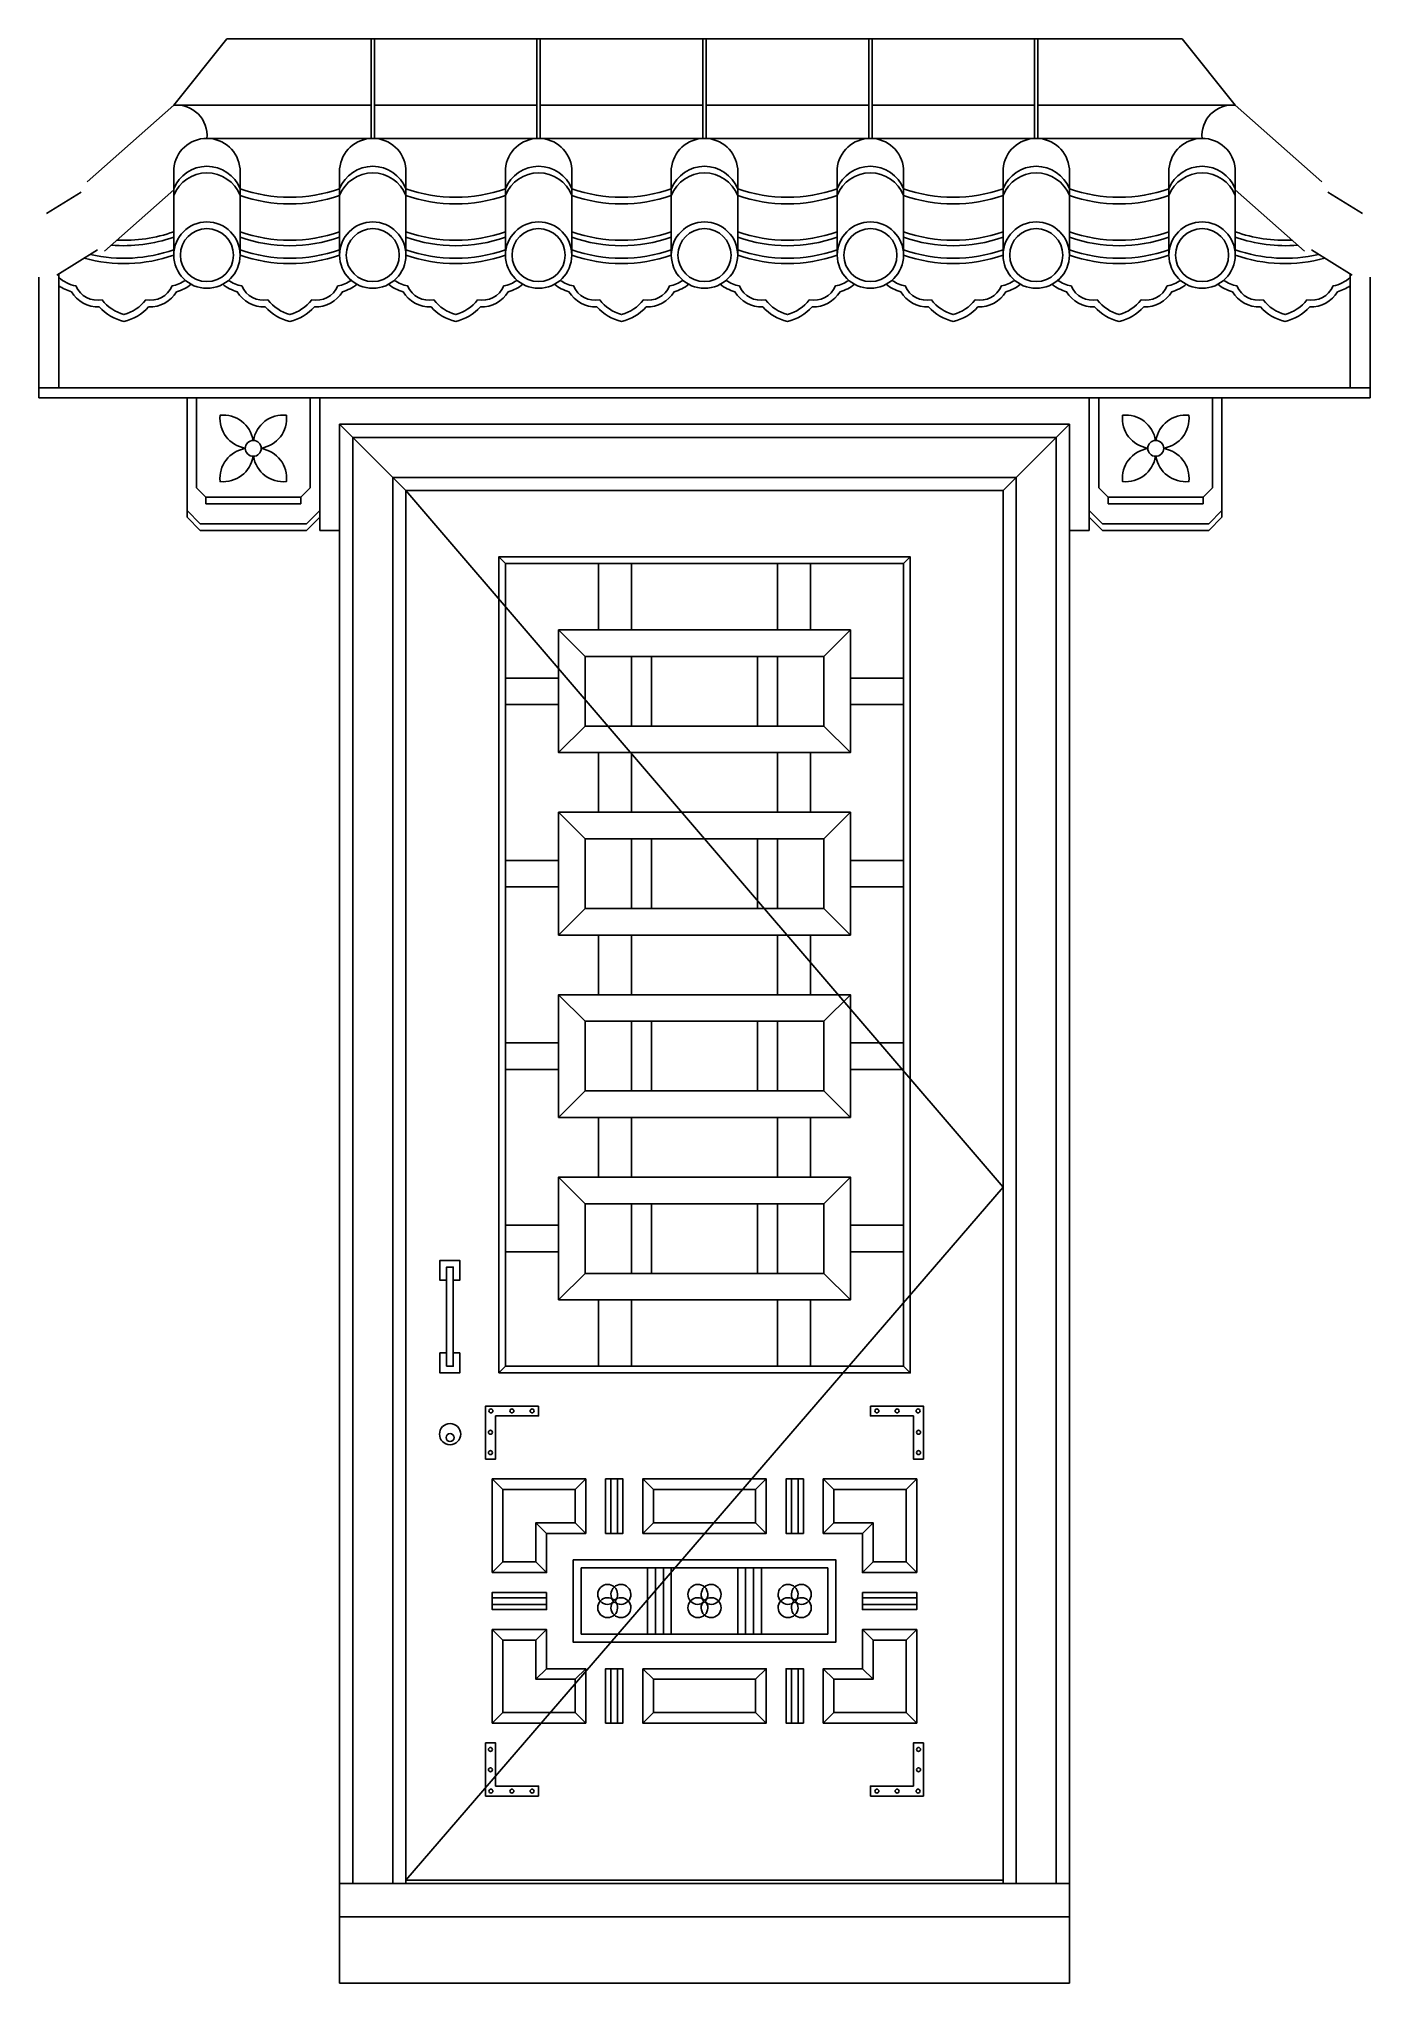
# Model space of a CAD drawing. Header units: metres. Extents: x -363 to 1243, y 0 to 2345.
import ezdxf

# ---------------------------------------------------------------- set-up
doc = ezdxf.new("R2010")
doc.units = ezdxf.units.M
for name, color, linetype in [('2', 2, 'Continuous'), ('3', 3, 'Continuous'), ('7', 7, 'Continuous')]:
    doc.layers.add(name, color=color, linetype=linetype)

msp = doc.modelspace()

# ---------------------------------------------------------------- linework, layer by layer
at = {"layer": '2'}
msp.add_line((0, 0), (880, 0), dxfattribs=at)
at = {"layer": '3'}
for p, q in [((38, 2224.74), (38, 2344.79)), ((42, 2224.74), (42, 2344.79)), ((238, 2224.74), (238, 2344.79)), ((242, 2224.74), (242, 2344.79)), ((438, 2224.74), (438, 2344.79)), ((442, 2224.74), (442, 2344.79)), ((638, 2224.74), (638, 2344.79)), ((642, 2224.74), (642, 2344.79)), ((838, 2224.74), (838, 2344.79)), ((842, 2224.74), (842, 2344.79)), ((-200, 2264.79), (38, 2264.79)), ((42, 2264.79), (238, 2264.79)), ((242, 2264.79), (438, 2264.79)), ((442, 2264.79), (638, 2264.79)), ((642, 2264.79), (838, 2264.79)), ((842, 2264.79), (1080, 2264.79)), ((-160, 2224.79), (1040, 2224.79)), ((-172.69, 1803.31), (-172.69, 1912)), ((-35.31, 1803.31), (-35.31, 1912.56)), ((915.31, 1803.31), (915.31, 1912.56)), ((1052.69, 1803.31), (1052.69, 1912)), ((-161.37, 1792), (-161.37, 1784)), ((-161.37, 1784), (-46.63, 1784)), ((-46.63, 1792), (-46.63, 1784)), ((926.63, 1792), (926.63, 1784)), ((1041.37, 1784), (926.63, 1784)), ((1041.37, 1792), (1041.37, 1784)), ((200, 1712), (192, 1720)), ((200, 1712), (200, 744)), ((680, 1712), (200, 1712)), ((688, 1720), (680, 1712)), ((680, 744), (680, 1712)), ((200, 744), (192, 736)), ((200, 744), (680, 744)), ((688, 736), (680, 744)), ((196.8, 595.2), (184, 608)), ((296.8, 608), (284, 595.2)), ((327.2, 542.4), (327.2, 608)), ((335.2, 542.4), (335.2, 608)), ((378.4, 595.2), (365.6, 608)), ((501.6, 595.2), (514.4, 608)), ((544.8, 542.4), (544.8, 608)), ((552.8, 542.4), (552.8, 608)), ((596, 595.2), (583.2, 608)), ((696, 608), (683.2, 595.2)), ((236.8, 555.2), (249.6, 542.4)), ((284, 555.2), (296.8, 542.4)), ((378.4, 555.2), (365.6, 542.4)), ((501.6, 555.2), (514.4, 542.4)), ((596, 555.2), (583.2, 542.4)), ((643.2, 555.2), (630.4, 542.4)), ((196.8, 508), (184, 495.2)), ((236.8, 508), (249.6, 495.2)), ((291.2, 500.8), (588.8, 500.8)), ((291.2, 420.8), (291.2, 500.8)), ((371.2, 420.8), (371.2, 500.8)), ((380.8, 420.8), (380.8, 500.8)), ((390.4, 420.8), (390.4, 500.8)), ((400, 420.8), (400, 500.8)), ((480, 420.8), (480, 500.8)), ((489.6, 500.8), (489.6, 420.8)), ((499.2, 500.8), (499.2, 420.8)), ((508.8, 500.8), (508.8, 420.8)), ((588.8, 500.8), (588.8, 420.8)), ((643.2, 508), (630.4, 495.2)), ((683.2, 508), (696, 495.2)), ((184, 464.8), (249.6, 464.8)), ((184, 456.8), (249.6, 456.8)), ((696, 464.8), (630.4, 464.8)), ((696, 456.8), (630.4, 456.8)), ((196.8, 413.6), (184, 426.4)), ((236.8, 413.6), (249.6, 426.4)), ((643.2, 413.6), (630.4, 426.4)), ((683.2, 413.6), (696, 426.4)), ((236.8, 366.4), (249.6, 379.2)), ((284, 366.4), (296.8, 379.2)), ((327.2, 379.2), (327.2, 313.6)), ((335.2, 379.2), (335.2, 313.6)), ((378.4, 366.4), (365.6, 379.2)), ((501.6, 366.4), (514.4, 379.2)), ((544.8, 379.2), (544.8, 313.6)), ((552.8, 379.2), (552.8, 313.6)), ((596, 366.4), (583.2, 379.2)), ((643.2, 366.4), (630.4, 379.2)), ((196.8, 326.4), (184, 313.6)), ((296.8, 313.6), (284, 326.4)), ((378.4, 326.4), (365.6, 313.6)), ((501.6, 326.4), (514.4, 313.6)), ((596, 326.4), (583.2, 313.6)), ((696, 313.6), (683.2, 326.4)), ((80, 124), (800, 124))]:
    msp.add_line(p, q, dxfattribs=at)
for points in [[(-338.59, 2057.26, 0.14), (-317.95, 2046.81, 0.35), (-286.36, 2030.05, 0.16), (-260, 2012.25, 0.16), (-233.64, 2030.05, 0.35), (-202.05, 2046.81, 0.1), (-185.98, 2053.59)], [(-134.02, 2053.59, 0.1), (-117.95, 2046.81, 0.35), (-86.36, 2030.05, 0.16), (-60, 2012.25, 0.16), (-33.64, 2030.05, 0.35), (-2.05, 2046.81, 0.1), (14.02, 2053.59, 0.1)], [(65.98, 2053.59, 0.1), (82.05, 2046.81, 0.35), (113.64, 2030.05, 0.16), (140, 2012.25, 0.16), (166.36, 2030.05, 0.35), (197.95, 2046.81, 0.1), (214.02, 2053.59, 0.1)], [(265.98, 2053.59, 0.1), (282.05, 2046.81, 0.35), (313.64, 2030.05, 0.16), (340, 2012.25, 0.16), (366.36, 2030.05, 0.35), (397.95, 2046.81, 0.1), (414.02, 2053.59, 0.1)], [(614.02, 2053.59, -0.1), (597.95, 2046.81, -0.35), (566.36, 2030.05, -0.16), (540, 2012.25, -0.16), (513.64, 2030.05, -0.35), (482.05, 2046.81, -0.1), (465.98, 2053.59, -0.1)], [(814.02, 2053.59, -0.1), (797.95, 2046.81, -0.35), (766.36, 2030.05, -0.16), (740, 2012.25, -0.16), (713.64, 2030.05, -0.35), (682.05, 2046.81, -0.1), (665.98, 2053.59, -0.1)], [(1014.02, 2053.59, -0.1), (997.95, 2046.81, -0.35), (966.36, 2030.05, -0.16), (940, 2012.25, -0.16), (913.64, 2030.05, -0.35), (882.05, 2046.81, -0.1), (865.98, 2053.59, -0.1)], [(1218.59, 2057.26, -0.14), (1197.95, 2046.81, -0.35), (1166.36, 2030.05, -0.16), (1140, 2012.25, -0.16), (1113.64, 2030.05, -0.35), (1082.05, 2046.81, -0.1), (1065.98, 2053.59)], [(-104.37, 1860.56, 0.4), (-144.08, 1890.96, 0.4), (-113.68, 1851.25, 0.4)], [(-94.49, 1851.25, 0.4), (-64.08, 1890.96, 0.4), (-103.79, 1860.56)], [(974.49, 1851.25, -0.4), (944.08, 1890.96, -0.4), (983.79, 1860.56)], [(984.37, 1860.56, -0.4), (1024.08, 1890.96, -0.4), (993.68, 1851.25, -0.4)], [(-113.68, 1850.68, 0.4), (-144.08, 1810.96, 0.4), (-104.37, 1841.37, 0.4)], [(-103.79, 1841.37, 0.4), (-64.08, 1810.96, 0.4), (-94.49, 1850.68, 0.4)], [(983.79, 1841.37, -0.4), (944.08, 1810.96, -0.4), (974.49, 1850.68, -0.4)], [(993.68, 1850.68, -0.4), (1024.08, 1810.96, -0.4), (984.37, 1841.37, -0.4)]]:
    msp.add_lwpolyline(points, format="xyb", dxfattribs=at)
for points in [[(864, 120), (864, 1864), (16, 1864), (16, 120)], [(816, 120), (816, 1816), (64, 1816), (64, 120)], [(-172.69, 1803.31), (-161.37, 1792), (-46.63, 1792), (-35.31, 1803.31)], [(80, 1800), (800, 960), (80, 124)], [(1052.69, 1803.31), (1041.37, 1792), (926.63, 1792), (915.31, 1803.31)], [(-184, 1776), (-168, 1760), (-40, 1760), (-24, 1776)], [(1064, 1776), (1048, 1760), (920, 1760), (904, 1776)]]:
    msp.add_lwpolyline(points, dxfattribs=at)
for points in [[(236.8, 508), (236.8, 555.2), (284, 555.2), (284, 595.2), (196.8, 595.2), (196.8, 508)], [(501.6, 555.2), (378.4, 555.2), (378.4, 595.2), (501.6, 595.2)], [(643.2, 508), (643.2, 555.2), (596, 555.2), (596, 595.2), (683.2, 595.2), (683.2, 508)], [(236.8, 413.6), (236.8, 366.4), (284, 366.4), (284, 326.4), (196.8, 326.4), (196.8, 413.6)], [(643.2, 413.6), (643.2, 366.4), (596, 366.4), (596, 326.4), (683.2, 326.4), (683.2, 413.6)], [(501.6, 366.4), (378.4, 366.4), (378.4, 326.4), (501.6, 326.4)]]:
    msp.add_lwpolyline(points, close=True, dxfattribs=at)
for centre, radius in [((-160, 2084), 32), ((40, 2084), 32), ((240, 2084), 32), ((440, 2084), 32), ((440, 2084), 32), ((640, 2084), 32), ((840, 2084), 32), ((1040, 2084), 32), ((-104.08, 1850.96), 9.6), ((984.08, 1850.96), 9.6), ((182.46, 690.1), 2.4), ((207.7, 690.1), 2.4), ((232.18, 690.1), 2.4), ((647.82, 690.1), 2.4), ((672.3, 690.1), 2.4), ((697.54, 690.1), 2.4), ((133.21, 657.91), 4.8), ((181.9, 664.3), 2.4), ((698.1, 664.3), 2.4), ((181.9, 639.82), 2.4), ((698.1, 639.82), 2.4), ((181.9, 281.78), 2.4), ((698.1, 281.78), 2.4), ((181.9, 257.3), 2.4), ((698.1, 257.3), 2.4), ((182.46, 231.5), 2.4), ((207.7, 231.5), 2.4), ((232.18, 231.5), 2.4), ((647.82, 231.5), 2.4), ((672.3, 231.5), 2.4), ((697.54, 231.5), 2.4)]:
    msp.add_circle(centre, radius, dxfattribs=at)
for centre, radius, start, end in [((-60, 2334.01), 180.29, 250.56, 289.44), ((140, 2334.01), 180.29, 250.56, 289.44), ((340, 2334.01), 180.29, 250.56, 289.44), ((540, 2334.01), 180.29, 250.56, 289.44), ((740, 2334.01), 180.29, 250.56, 289.44), ((940, 2334.01), 180.29, 250.56, 289.44), ((-60, 2326.01), 180.29, 250.56, 289.44), ((140, 2326.01), 180.29, 250.56, 289.44), ((340, 2326.01), 180.29, 250.56, 289.44), ((540, 2326.01), 180.29, 250.56, 289.44), ((740, 2326.01), 180.29, 250.56, 289.44), ((940, 2326.01), 180.29, 250.56, 289.44), ((-260, 2282.17), 180.29, 267.26, 289.44), ((-60, 2282.17), 180.29, 250.56, 289.44), ((140, 2282.17), 180.29, 250.56, 289.44), ((340, 2282.17), 180.29, 250.56, 289.44), ((540, 2282.17), 180.29, 250.56, 289.44), ((740, 2282.17), 180.29, 250.56, 289.44), ((940, 2282.17), 180.29, 250.56, 289.44), ((1140, 2282.17), 180.29, 250.56, 272.74), ((-260, 2260.51), 180.29, 257, 289.44), ((-260, 2275.68), 180.29, 265.09, 289.44), ((-60, 2275.68), 180.29, 250.56, 289.44), ((-60, 2260.51), 180.29, 250.56, 289.44), ((140, 2275.68), 180.29, 250.56, 289.44), ((140, 2260.51), 180.29, 250.56, 289.44), ((340, 2275.68), 180.29, 250.56, 289.44), ((340, 2260.51), 180.29, 250.56, 289.44), ((540, 2275.68), 180.29, 250.56, 289.44), ((540, 2260.51), 180.29, 250.56, 289.44), ((740, 2275.68), 180.29, 250.56, 289.44), ((740, 2260.51), 180.29, 250.56, 289.44), ((940, 2275.68), 180.29, 250.56, 289.44), ((940, 2260.51), 180.29, 250.56, 289.44), ((1140, 2275.68), 180.29, 250.56, 274.91), ((1140, 2260.51), 180.29, 250.56, 283), ((-260, 2254.01), 180.29, 254.55, 289.44), ((-60, 2254.01), 180.29, 250.56, 289.44), ((140, 2254.01), 180.29, 250.56, 289.44), ((340, 2254.01), 180.29, 250.56, 289.44), ((540, 2254.01), 180.29, 250.56, 289.44), ((740, 2254.01), 180.29, 250.56, 289.44), ((940, 2254.01), 180.29, 250.56, 289.44), ((1140, 2254.01), 180.29, 250.56, 285.45), ((323.2, 468.8), 12, 318.19, 311.81), ((339.2, 468.8), 12, 228.19, 221.81), ((432, 468.8), 12, 318.19, 311.81), ((448, 468.8), 12, 228.19, 221.81), ((540.8, 468.8), 12, 318.19, 311.81), ((556.8, 468.8), 12, 228.19, 221.81), ((323.2, 452.8), 12, 48.19, 41.81), ((339.2, 452.8), 12, 138.19, 131.81), ((432, 452.8), 12, 48.19, 41.81), ((448, 452.8), 12, 138.19, 131.81), ((540.8, 452.8), 12, 48.19, 41.81), ((556.8, 452.8), 12, 138.19, 131.81)]:
    msp.add_arc(centre, radius, start, end, dxfattribs=at)
at = {"layer": '7'}
for p, q in [((-135.85, 2344.79), (-200, 2264.79)), ((-135.85, 2344.79), (1015.85, 2344.79)), ((1015.85, 2344.79), (1080, 2264.79)), ((-200, 2264.79), (-304.24, 2172.44)), ((1080, 2264.79), (1184.24, 2172.44)), ((-353.39, 2134.26), (-311.51, 2160.04)), ((-200, 2162.88), (-283.5, 2088.91)), ((1080, 2162.88), (1163.5, 2088.91)), ((1233.39, 2134.26), (1191.51, 2160.04)), ((-341.15, 2059.84), (-291.78, 2090.24)), ((1221.15, 2059.84), (1171.78, 2090.24)), ((-362.59, 1912), (-362.59, 2057.31)), ((-338.59, 1924), (-338.59, 2061.42)), ((1218.59, 1924), (1218.59, 2061.42)), ((1242.59, 1912), (1242.59, 2057.31)), ((-362.59, 1924), (1242.59, 1924)), ((-362.59, 1912), (1242.59, 1912)), ((-184, 1768), (-184, 1912)), ((-24, 1752), (-24, 1912)), ((904, 1752), (904, 1912)), ((1064, 1768), (1064, 1912)), ((0, 1880), (80, 1800)), ((800, 1800), (880, 1880)), ((-24, 1752), (0, 1752)), ((904, 1752), (880, 1752)), ((312, 1712), (312, 1632)), ((352, 1712), (352, 1632)), ((528, 1632), (528, 1712)), ((568, 1632), (568, 1712)), ((296, 1600), (264, 1632)), ((584, 1600), (616, 1632)), ((352, 1600), (352, 1516)), ((376, 1600), (376, 1516)), ((504, 1516), (504, 1600)), ((528, 1516), (528, 1600)), ((200, 1574), (264, 1574)), ((616, 1574), (680, 1574)), ((200, 1542), (264, 1542)), ((616, 1542), (680, 1542)), ((296, 1516), (264, 1484)), ((584, 1516), (616, 1484)), ((312, 1484), (312, 1412)), ((352, 1484), (352, 1412)), ((528, 1412), (528, 1484)), ((568, 1412), (568, 1484)), ((296, 1380), (264, 1412)), ((584, 1380), (616, 1412)), ((352, 1380), (352, 1296)), ((376, 1380), (376, 1296)), ((504, 1296), (504, 1380)), ((528, 1296), (528, 1380)), ((200, 1354), (264, 1354)), ((616, 1354), (680, 1354)), ((200, 1322), (264, 1322)), ((616, 1322), (680, 1322)), ((296, 1296), (264, 1264)), ((584, 1296), (616, 1264)), ((312, 1264), (312, 1192)), ((352, 1264), (352, 1192)), ((528, 1192), (528, 1264)), ((568, 1192), (568, 1264)), ((296, 1160), (264, 1192)), ((584, 1160), (616, 1192)), ((352, 1160), (352, 1076)), ((376, 1160), (376, 1076)), ((504, 1076), (504, 1160)), ((528, 1076), (528, 1160)), ((200, 1134), (264, 1134)), ((616, 1134), (680, 1134)), ((200, 1102), (264, 1102)), ((616, 1102), (680, 1102)), ((296, 1076), (264, 1044)), ((584, 1076), (616, 1044)), ((312, 1044), (312, 972)), ((352, 1044), (352, 972)), ((528, 972), (528, 1044)), ((568, 972), (568, 1044)), ((296, 940), (264, 972)), ((584, 940), (616, 972)), ((352, 940), (352, 856)), ((376, 940), (376, 856)), ((504, 856), (504, 940)), ((528, 856), (528, 940)), ((200, 914), (264, 914)), ((616, 914), (680, 914)), ((200, 882), (264, 882)), ((616, 882), (680, 882)), ((296, 856), (264, 824)), ((584, 856), (616, 824)), ((312, 824), (312, 744)), ((352, 824), (352, 744)), ((528, 744), (528, 824)), ((568, 744), (568, 824)), ((588.8, 420.8), (291.2, 420.8)), ((0, 120), (880, 120)), ((0, 80), (880, 80))]:
    msp.add_line(p, q, dxfattribs=at)
for points in [[(-120, 2084), (-120, 2188, 0.92), (-200, 2188), (-200, 2084)], [(80, 2084), (80, 2188, 0.92), (0, 2188), (0, 2084)], [(280, 2084), (280, 2188, 0.92), (200, 2188), (200, 2084)], [(480, 2084), (480, 2188, 0.92), (400, 2188), (400, 2084)], [(400, 2084), (400, 2188, -0.92), (480, 2188), (480, 2084)], [(600, 2084), (600, 2188, -0.92), (680, 2188), (680, 2084)], [(800, 2084), (800, 2188, -0.92), (880, 2188), (880, 2084)], [(1000, 2084), (1000, 2188, -0.92), (1080, 2188), (1080, 2084)], [(-338.59, 2047.02, 0.08), (-323.4, 2039.88, 0.28), (-289.75, 2021.61, 0.15), (-260, 2004, 0.15), (-230.25, 2021.61, 0.28), (-196.6, 2039.88, 0.1), (-179.01, 2048.8)], [(-140.99, 2048.8, 0.1), (-123.4, 2039.88, 0.28), (-89.75, 2021.61, 0.15), (-60, 2004, 0.15), (-30.25, 2021.61, 0.28), (3.4, 2039.88, 0.1), (20.99, 2048.8, 0.1)], [(59.01, 2048.8, 0.1), (76.6, 2039.88, 0.28), (110.25, 2021.61, 0.15), (140, 2004, 0.15), (169.75, 2021.61, 0.28), (203.4, 2039.88, 0.1), (220.99, 2048.8, 0.1)], [(259.01, 2048.8, 0.1), (276.6, 2039.88, 0.28), (310.25, 2021.61, 0.15), (340, 2004, 0.15), (369.75, 2021.61, 0.28), (403.4, 2039.88, 0.1), (420.99, 2048.8, 0.1)], [(620.99, 2048.8, -0.1), (603.4, 2039.88, -0.28), (569.75, 2021.61, -0.15), (540, 2004, -0.15), (510.25, 2021.61, -0.28), (476.6, 2039.88, -0.1), (459.01, 2048.8, -0.1)], [(820.99, 2048.8, -0.1), (803.4, 2039.88, -0.28), (769.75, 2021.61, -0.15), (740, 2004, -0.15), (710.25, 2021.61, -0.28), (676.6, 2039.88, -0.1), (659.01, 2048.8, -0.1)], [(1020.99, 2048.8, -0.1), (1003.4, 2039.88, -0.28), (969.75, 2021.61, -0.15), (940, 2004, -0.15), (910.25, 2021.61, -0.28), (876.6, 2039.88, -0.1), (859.01, 2048.8, -0.1)], [(1218.59, 2047.02, -0.08), (1203.4, 2039.88, -0.28), (1169.75, 2021.61, -0.15), (1140, 2004, -0.15), (1110.25, 2021.61, -0.28), (1076.6, 2039.88, -0.1), (1059.01, 2048.8)]]:
    msp.add_lwpolyline(points, format="xyb", dxfattribs=at)
for points in [[(880, 0), (880, 1880), (0, 1880), (0, 0)], [(800, 120), (800, 1800), (80, 1800), (80, 120)], [(-184, 1768), (-168, 1752), (-40, 1752), (-24, 1768)], [(1064, 1768), (1048, 1752), (920, 1752), (904, 1768)], [(136.96, 847.62), (144.96, 847.62), (144.96, 871.62), (120.96, 871.62), (120.96, 847.62), (128.96, 847.62)], [(136.96, 760), (144.96, 760), (144.96, 736), (120.96, 736), (120.96, 760), (128.96, 760)], [(559.2, 608), (559.2, 542.4), (538.4, 542.4), (538.4, 608), (559.51, 608)]]:
    msp.add_lwpolyline(points, dxfattribs=at)
for points in [[(192, 736), (688, 736), (688, 1720), (192, 1720)], [(616, 1632), (616, 1484), (264, 1484), (264, 1632)], [(584, 1600), (584, 1516), (296, 1516), (296, 1600)], [(264, 1264), (616, 1264), (616, 1412), (264, 1412)], [(296, 1296), (584, 1296), (584, 1380), (296, 1380)], [(264, 1044), (616, 1044), (616, 1192), (264, 1192)], [(296, 1076), (584, 1076), (584, 1160), (296, 1160)], [(264, 824), (616, 824), (616, 972), (264, 972)], [(296, 856), (584, 856), (584, 940), (296, 940)], [(128.96, 744), (136.96, 744), (136.96, 863.62), (128.96, 863.62)], [(240, 696), (176, 696), (176, 632), (188, 632), (188, 684), (240, 684)], [(640, 696), (704, 696), (704, 632), (692, 632), (692, 684), (640, 684)], [(184, 495.2), (249.6, 495.2), (249.6, 542.4), (296.8, 542.4), (296.8, 608), (184, 608)], [(320.8, 608), (320.8, 542.4), (341.6, 542.4), (341.6, 608), (320.8, 608)], [(365.6, 542.4), (514.4, 542.4), (514.4, 608), (365.6, 608)], [(696, 495.2), (630.4, 495.2), (630.4, 542.4), (583.2, 542.4), (583.2, 608), (696, 608)], [(281.6, 510.4), (598.4, 510.4), (598.4, 411.2), (281.6, 411.2)], [(249.6, 471.2), (184, 471.2), (184, 450.4), (249.6, 450.4)], [(630.4, 471.2), (696, 471.2), (696, 450.4), (630.4, 450.4)], [(184, 426.4), (249.6, 426.4), (249.6, 379.2), (296.8, 379.2), (296.8, 313.6), (184, 313.6)], [(696, 426.4), (630.4, 426.4), (630.4, 379.2), (583.2, 379.2), (583.2, 313.6), (696, 313.6)], [(320.8, 313.6), (320.8, 379.2), (341.6, 379.2), (341.6, 313.6), (320.8, 313.6)], [(365.6, 379.2), (514.4, 379.2), (514.4, 313.6), (365.6, 313.6)], [(559.2, 313.6), (559.2, 379.2), (538.4, 379.2), (538.4, 313.6), (559.2, 313.6)], [(240, 225.6), (176, 225.6), (176, 289.6), (188, 289.6), (188, 237.6), (240, 237.6)], [(640, 225.6), (704, 225.6), (704, 289.6), (692, 289.6), (692, 237.6), (640, 237.6)]]:
    msp.add_lwpolyline(points, close=True, dxfattribs=at)
for centre, radius in [((-160, 2084), 40), ((40, 2084), 40), ((240, 2084), 40), ((440, 2084), 40), ((440, 2084), 40), ((640, 2084), 40), ((840, 2084), 40), ((1040, 2084), 40), ((133.21, 662.06), 12.8)]:
    msp.add_circle(centre, radius, dxfattribs=at)
for centre, radius, start, end in [((-196.43, 2228.36), 36.61, 354.4, 95.6), ((1076.43, 2228.36), 36.61, 84.4, 185.6), ((-160, 2148.11), 43.04, 21.67, 158.33), ((-160, 2140.11), 43.04, 21.67, 158.33), ((40, 2148.11), 43.04, 21.67, 158.33), ((40, 2140.11), 43.04, 21.67, 158.33), ((240, 2148.11), 43.04, 21.67, 158.33), ((240, 2140.11), 43.04, 21.67, 158.33), ((440, 2148.11), 43.04, 21.67, 158.33), ((440, 2148.11), 43.04, 21.67, 158.33), ((440, 2140.11), 43.04, 21.67, 158.33), ((440, 2140.11), 43.04, 21.67, 158.33), ((640, 2148.11), 43.04, 21.67, 158.33), ((640, 2140.11), 43.04, 21.67, 158.33), ((840, 2148.11), 43.04, 21.67, 158.33), ((840, 2140.11), 43.04, 21.67, 158.33), ((1040, 2148.11), 43.04, 21.67, 158.33), ((1040, 2140.11), 43.04, 21.67, 158.33)]:
    msp.add_arc(centre, radius, start, end, dxfattribs=at)

doc.saveas('drawing.dxf')
